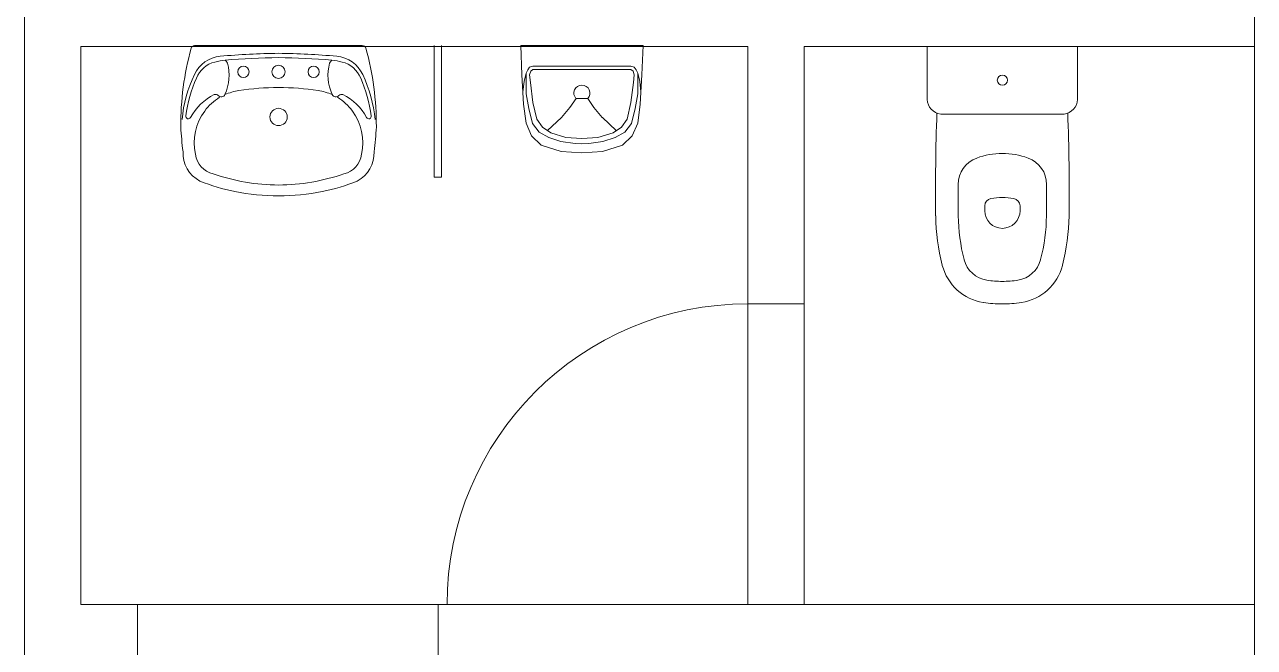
# Model space of a CAD drawing. Header units: millimetres. Extents: x -32 to 1412, y -324 to 2887.
# Drawn here: x 1058.441 to 1061.711, y 1937.485 to 1939.142 of the extents above; entities that cross this region are included whole.
import ezdxf

# ---------------------------------------------------------------- set-up
doc = ezdxf.new("R2010")
doc.units = ezdxf.units.MM
doc.header["$LTSCALE"] = 0.5
doc.layers.add('arquitetura', color=252, linetype='CONTINUOUS', lineweight=5)

msp = doc.modelspace()

# ---------------------------------------------------------------- linework, layer by layer
at = {"layer": 'arquitetura', "color": 252}
for p, q in [((1061.7112, 1958.0091), (1061.7112, 1931.7991)), ((1058.4412, 1932.8491), (1058.4412, 1939.2337)), ((1058.5912, 1939.0837), (1060.3645, 1939.0837)), ((1058.5912, 1937.5991), (1058.5912, 1939.0837)), ((1059.53, 1939.0859), (1059.53, 1938.7359)), ((1059.55, 1939.0859), (1059.55, 1938.7359)), ((1060.3645, 1937.5991), (1060.3645, 1939.0837)), ((1060.5145, 1939.0837), (1061.7112, 1939.0837)), ((1060.5145, 1937.5991), (1060.5145, 1939.0837)), ((1060.8411, 1939.0837), (1060.8411, 1938.9427)), ((1061.0411, 1939.0837), (1060.8411, 1939.0837)), ((1061.0411, 1939.0837), (1061.2411, 1939.0837)), ((1061.2411, 1939.0837), (1061.2411, 1938.9427)), ((1060.8771, 1938.9037), (1061.0411, 1938.9037)), ((1061.2051, 1938.9037), (1061.0411, 1938.9037)), ((1059.53, 1938.7359), (1059.55, 1938.7359)), ((1060.9941, 1938.6467), (1060.9941, 1938.6594)), ((1061.0881, 1938.6467), (1061.0881, 1938.6594)), ((1060.3645, 1938.3991), (1060.5145, 1938.3991)), ((1058.5912, 1937.5991), (1061.7112, 1937.5991)), ((1058.7412, 1937.4491), (1058.7412, 1937.5991)), ((1059.5412, 1937.5991), (1059.5412, 1936.3991))]:
    msp.add_line(p, q, dxfattribs=at)
at = {"layer": 'arquitetura'}
for p, q in [((1059.7745, 1939.0121), (1059.7693, 1938.99)), ((1059.7789, 1939.0217), (1059.7745, 1939.0121)), ((1059.7745, 1939.0121), (1059.7745, 1938.9885)), ((1059.7841, 1939.0283), (1059.7789, 1939.0217)), ((1059.7929, 1939.0309), (1059.7841, 1939.0283)), ((1059.787, 1939.018), (1059.7841, 1939.0084)), ((1059.7929, 1939.0224), (1059.787, 1939.018)), ((1059.9231, 1939.0309), (1059.7929, 1939.0309)), ((1059.9231, 1939.0224), (1059.7929, 1939.0224)), ((1059.9231, 1939.0309), (1060.0533, 1939.0309)), ((1059.9231, 1939.0224), (1060.0533, 1939.0224)), ((1060.0533, 1939.0309), (1060.0622, 1939.0283)), ((1060.0533, 1939.0224), (1060.0592, 1939.018)), ((1060.0592, 1939.018), (1060.0622, 1939.0084)), ((1060.0622, 1939.0283), (1060.0673, 1939.0217)), ((1060.0673, 1939.0217), (1060.0717, 1939.0121)), ((1060.0717, 1939.0121), (1060.0717, 1938.9885)), ((1060.0717, 1939.0121), (1060.0769, 1938.99)), ((1059.7693, 1938.99), (1059.766, 1938.9627)), ((1059.7745, 1938.9885), (1059.7745, 1938.9576)), ((1059.7841, 1939.0084), (1059.7863, 1938.9878)), ((1059.7863, 1938.9878), (1059.7929, 1938.9347)), ((1060.06, 1938.9878), (1060.0533, 1938.9347)), ((1060.0622, 1939.0084), (1060.06, 1938.9878)), ((1060.0717, 1938.9885), (1060.0717, 1938.9576)), ((1060.0769, 1938.99), (1060.0802, 1938.9627)), ((1059.7745, 1938.9576), (1059.7818, 1938.9185)), ((1060.0717, 1938.9576), (1060.0644, 1938.9185)), ((1059.7818, 1938.9185), (1059.7914, 1938.8787)), ((1059.7929, 1938.9347), (1059.8032, 1938.8898)), ((1059.8912, 1938.9207), (1059.8692, 1938.8945)), ((1059.9074, 1938.9448), (1059.8912, 1938.9207)), ((1059.9074, 1938.9448), (1059.9231, 1938.9448)), ((1059.9388, 1938.9448), (1059.9231, 1938.9448)), ((1059.9388, 1938.9448), (1059.955, 1938.9207)), ((1059.955, 1938.9207), (1059.9771, 1938.8945)), ((1060.0533, 1938.9347), (1060.043, 1938.8898)), ((1060.0644, 1938.9185), (1060.0548, 1938.8787)), ((1059.8032, 1938.8898), (1059.818, 1938.8692)), ((1059.8687, 1938.8944), (1059.8317, 1938.8596)), ((1059.9775, 1938.8944), (1060.0146, 1938.8596)), ((1060.043, 1938.8898), (1060.0282, 1938.8692)), ((1059.7914, 1938.8787), (1059.8091, 1938.8559)), ((1059.8091, 1938.8559), (1059.8349, 1938.8412)), ((1059.818, 1938.8692), (1059.8401, 1938.8537)), ((1059.8401, 1938.8537), (1059.8807, 1938.8412)), ((1060.0061, 1938.8537), (1059.9656, 1938.8412)), ((1060.0282, 1938.8692), (1060.0061, 1938.8537)), ((1060.0371, 1938.8559), (1060.0113, 1938.8412)), ((1060.0548, 1938.8787), (1060.0371, 1938.8559)), ((1059.8349, 1938.8412), (1059.8674, 1938.8308)), ((1059.8674, 1938.8308), (1059.905, 1938.8257)), ((1059.8807, 1938.8412), (1059.9231, 1938.8388)), ((1059.905, 1938.8257), (1059.9231, 1938.8247)), ((1059.9656, 1938.8412), (1059.9231, 1938.8388)), ((1059.9412, 1938.8257), (1059.9231, 1938.8247)), ((1059.9788, 1938.8308), (1059.9412, 1938.8257)), ((1060.0113, 1938.8412), (1059.9788, 1938.8308))]:
    msp.add_line(p, q, dxfattribs=at)
msp.add_lwpolyline([(1059.0002, 1938.6978, 0.05313), (1059.1165, 1938.686, 0.05313), (1059.2328, 1938.6978, 0.052997), (1059.3256, 1938.7256, 0.291983), (1059.3705, 1938.8036, 0.018381), (1059.3765, 1938.8695, 0.069554), (1059.3488, 1939.0786, 0.364904), (1059.339, 1939.0859), (1059.1165, 1939.0859), (1058.893, 1939.0859, 0.334037), (1058.8842, 1939.0786, 0.069554), (1058.8565, 1938.8695, 0.018381), (1058.8625, 1938.8036, 0.291983), (1058.9074, 1938.7256, 0.052997), (1059.0002, 1938.6978, -10.738987)], format="xyb", close=True, dxfattribs=at)
msp.add_lwpolyline([(1060.0856, 1939.0859), (1059.7606, 1939.0859), (1059.7634, 1939.0084), (1059.7678, 1938.9296), (1059.7745, 1938.8795), (1059.7892, 1938.8456), (1059.815, 1938.8205), (1059.8681, 1938.8043), (1059.9231, 1938.8009), (1059.9781, 1938.8043), (1060.0312, 1938.8205), (1060.057, 1938.8456), (1060.0717, 1938.8795), (1060.0784, 1938.9296), (1060.0828, 1939.0084)], close=True, dxfattribs=at)
for centre, radius in [((1059.0232, 1939.0159), 0.015), ((1059.1165, 1939.0159), 0.0175), ((1059.2098, 1939.0159), 0.015), ((1059.1165, 1938.8959), 0.023)]:
    msp.add_circle(centre, radius, dxfattribs=at)
at = {"layer": 'arquitetura', "color": 252}
msp.add_circle((1061.0411, 1938.9937), 0.0135, dxfattribs=at)
msp.add_circle((1061.0411, 1938.9937), 0.0135, dxfattribs=at)
msp.add_circle((1061.0411, 1938.9937), 0.0135, dxfattribs=at)
msp.add_circle((1061.0411, 1938.9937), 0.0135, dxfattribs=at)
at = {"layer": 'arquitetura'}
for centre, radius, start, end in [((1058.9699, 1938.9728), 0.085, 95.6667, 155.0827), ((1058.9941, 1938.8648), 0.1833, 96.1242, 104.7631), ((1059.1405, 1937.0611), 2.0043, 90.6878, 95.1252), ((1059.1401, 1937.0424), 2.0114, 90.6735, 94.7216), ((1058.8692, 1938.9567), 0.1388, 36.5023, 40.5961), ((1059.0924, 1937.0611), 2.0043, 84.8748, 89.3122), ((1059.0928, 1937.0424), 2.0114, 85.2784, 89.3265), ((1059.3638, 1938.9567), 0.1388, 139.4039, 143.4977), ((1059.2389, 1938.8648), 0.1833, 75.2369, 83.8758), ((1059.2631, 1938.9728), 0.085, 24.9173, 84.3333), ((1058.9648, 1938.9721), 0.0721, 103.9303, 157.8193), ((1058.8635, 1939.0069), 0.1216, 335.0786, 15.4509), ((1059.3695, 1939.0069), 0.1216, 164.5491, 204.9214), ((1059.2682, 1938.9721), 0.0721, 22.1807, 76.0697), ((1059.2057, 1938.8584), 0.3471, 154.3526, 174.9519), ((1059.2732, 1938.8399), 0.4076, 156.9791, 171.682), ((1058.9598, 1938.8399), 0.4076, 8.318, 23.0209), ((1059.0273, 1938.8584), 0.3471, 5.0481, 25.6474), ((1059.9231, 1938.9593), 0.0214, 90, 222.641), ((1059.9231, 1938.9593), 0.0214, 90, 222.641), ((1059.9231, 1938.9593), 0.0214, 317.359, 90), ((1059.0087, 1938.8265), 0.1435, 116.0908, 151.5863), ((1059.0323, 1938.8296), 0.1391, 121.4665, 143.8019), ((1058.9491, 1938.9456), 0.0104, 46.338, 109.7849), ((1058.9643, 1938.9595), 0.0103, 218.6113, 337.8696), ((1059.0463, 1938.7771), 0.1926, 100.5316, 112.1023), ((1059.1274, 1938.1345), 0.8401, 90.7428, 97.9576), ((1059.1056, 1938.1345), 0.8401, 82.0424, 89.2572), ((1059.1867, 1938.7771), 0.1926, 67.8977, 79.4684), ((1059.2687, 1938.9595), 0.0103, 202.1304, 321.3887), ((1059.2007, 1938.8296), 0.1391, 36.1981, 58.5335), ((1059.2839, 1938.9456), 0.0104, 70.2151, 133.662), ((1059.2243, 1938.8265), 0.1435, 28.4137, 63.9092), ((1058.8765, 1938.8978), 0.00673, 171.4561, 332.7614), ((1059.035, 1938.8272), 0.1426, 143.6606, 192.3282), ((1059.198, 1938.8272), 0.1426, 347.6718, 36.3394), ((1059.3565, 1938.8978), 0.00673, 207.2386, 8.5439), ((1058.9567, 1938.8045), 0.0615, 187.2234, 256.6972), ((1059.2763, 1938.8045), 0.0615, 283.3028, 352.7766), ((1059.1198, 1939.2584), 0.5435, 250.9575, 269.6483), ((1059.1131, 1939.2584), 0.5435, 270.3517, 289.0425)]:
    msp.add_arc(centre, radius, start, end, dxfattribs=at)
at = {"layer": 'arquitetura', "color": 252}
for centre, radius, start, end in [((1060.8824, 1938.9448), 0.0414, 182.8519, 262.5669), ((1061.1997, 1938.9448), 0.0414, 277.4331, 357.1481), ((1066.3633, 1938.7008), 5.5, 177.8585, 180.7095), ((1055.7188, 1938.7008), 5.5, 359.2905, 2.1415), ((1060.9984, 1938.7162), 0.075, 109.984, 179.8352), ((1061.0411, 1938.5987), 0.2, 90, 109.984), ((1061.0411, 1938.5987), 0.2, 70.016, 90), ((1061.0838, 1938.7162), 0.075, 0.1648, 70.016), ((1066.3633, 1938.7008), 5.44, 179.8352, 180.7095), ((1055.7188, 1938.7008), 5.44, 359.2905, 0.1648), ((1061.0141, 1938.6594), 0.02, 99.7151, 180), ((1061.0411, 1938.5017), 0.18, 90, 99.7151), ((1061.0411, 1938.5017), 0.18, 80.2849, 90), ((1061.0681, 1938.6594), 0.02, 0, 80.2849), ((1061.4137, 1938.6395), 0.55, 180.7095, 194.5395), ((1061.4137, 1938.6395), 0.49, 180.7095, 194.5395), ((1061.0411, 1938.6467), 0.047, 180, 270), ((1061.0411, 1938.6467), 0.047, 270, 0), ((1060.6684, 1938.6395), 0.49, 345.4605, 359.2905), ((1060.6684, 1938.6395), 0.55, 345.4605, 359.2905), ((1061.011, 1938.535), 0.134, 194.5395, 261.1838), ((1061.011, 1938.535), 0.074, 194.5395, 261.1838), ((1061.0711, 1938.535), 0.074, 278.8162, 345.4605), ((1061.0711, 1938.535), 0.134, 278.8162, 345.4605), ((1061.0411, 1938.7287), 0.27, 261.1838, 270), ((1061.0411, 1938.7287), 0.27, 270, 278.8162), ((1060.3645, 1937.5991), 0.8, 90, 180), ((1061.0411, 1938.7287), 0.33, 261.1838, 270), ((1061.0411, 1938.7287), 0.33, 270, 278.8162)]:
    msp.add_arc(centre, radius, start, end, dxfattribs=at)

doc.saveas('drawing.dxf')
